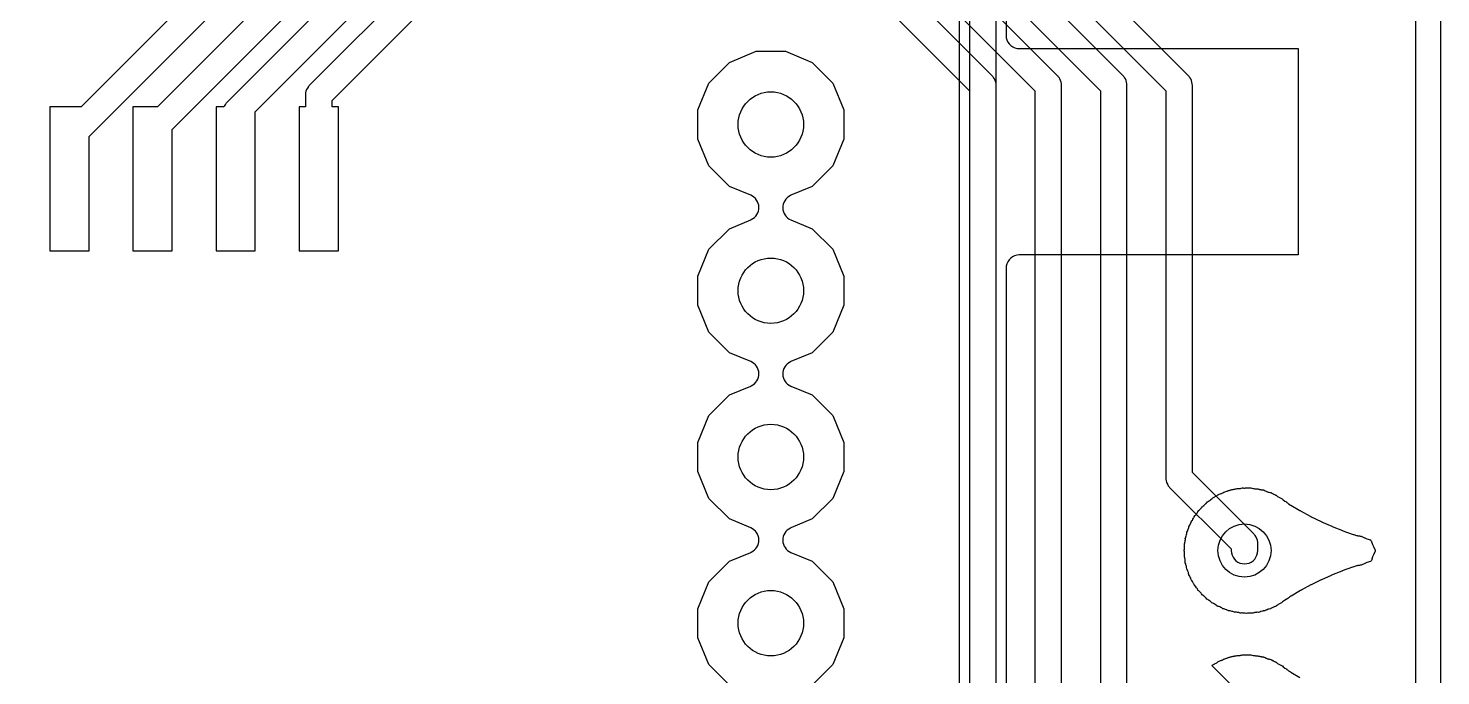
# Model space of a CAD drawing. Header units: millimetres. Extents: x 0 to 45, y 0 to 60.
# Drawn here: x 23.41 to 45, y 36.98 to 46.87 of the extents above; entities that cross this region are included whole.
import ezdxf

# ---------------------------------------------------------------- set-up
doc = ezdxf.new("R2010")
doc.units = ezdxf.units.MM

msp = doc.modelspace()

# ---------------------------------------------------------------- linework, layer by layer
at = {"layer": '16_copper'}
for points in [[(30.693, 52.144), (24.22, 45.67), (23.74, 45.67), (23.74, 43.47), (24.34, 43.47), (24.34, 45.216), (30.921, 51.797)], [(30.856, 51.144), (25.383, 45.67), (25.01, 45.67), (25.01, 43.47), (25.61, 43.47), (25.61, 45.323), (31.084, 50.797)], [(34.916, 49.797), (38.797, 45.916), (38.797, 30)]]:
    msp.add_lwpolyline(points, dxfattribs=at)
for points in [[(34.916, 51.797), (40.797, 45.916), (40.797, 40), (40.798, 39.99), (40.798, 39.98, 0.132342), (40.835, 39.881), (40.841, 39.875, 0.018024), (40.85, 39.863), (40.856, 39.856), (41.797, 38.916), (41.797, 38.89), (41.8, 38.855, 0.366015), (42.002, 38.687), (42.037, 38.69, 0.361416), (42.203, 38.89), (42.203, 39), (42.202, 39.01), (42.202, 39.02, 0.132342), (42.165, 39.119), (42.159, 39.125, 0.018024), (42.15, 39.137), (42.144, 39.144), (41.203, 40.084), (41.203, 46), (41.202, 46.01), (41.202, 46.02, 0.132342), (41.165, 46.119), (41.159, 46.125, 0.018024), (41.15, 46.137), (41.144, 46.144), (35.144, 52.144)], [(34.916, 50.797), (39.797, 45.916), (39.797, 35.81), (39.798, 35.8), (39.798, 35.79, 0.132342), (39.835, 35.691), (39.841, 35.685, 0.018024), (39.85, 35.673), (39.856, 35.666), (41.856, 33.666), (41.884, 33.643, 0.132343), (41.983, 33.608), (42.019, 33.608, 0.635488), (42.144, 33.954), (40.203, 35.894), (40.203, 46), (40.202, 46.01), (40.202, 46.02, 0.132342), (40.165, 46.119), (40.159, 46.125, 0.018024), (40.15, 46.137), (40.144, 46.144), (35.144, 51.144)], [(30.856, 50.144), (26.436, 45.724), (26.43, 45.716), (26.423, 45.709, 0.043886), (26.403, 45.679), (26.4, 45.672), (26.398, 45.67), (26.28, 45.67), (26.28, 43.47), (26.88, 43.47), (26.88, 45.593), (31.084, 49.797)], [(39.203, 30.084), (39.203, 46), (39.202, 46.01), (39.202, 46.02, 0.132342), (39.165, 46.119), (39.159, 46.125, 0.018024), (39.15, 46.137), (39.144, 46.144), (35.144, 50.144)], [(30.856, 49.144), (27.706, 45.994), (27.7, 45.986), (27.693, 45.979, 0.132344), (27.649, 45.882), (27.649, 45.874, 0.018059), (27.648, 45.859), (27.647, 45.85), (27.647, 45.67), (27.55, 45.67), (27.55, 43.47), (28.15, 43.47), (28.15, 45.67), (28.053, 45.67), (28.053, 45.766), (31.084, 48.797)], [(39.434, 23.853), (38.203, 25.084), (38.203, 46), (38.202, 46.01), (38.202, 46.02, 0.132342), (38.165, 46.119), (38.159, 46.125, 0.018024), (38.15, 46.137), (38.144, 46.144), (35.144, 49.144)], [(34.916, 48.797), (37.797, 45.916), (37.797, 25), (37.798, 24.99), (37.798, 24.98, 0.132342), (37.835, 24.881), (37.841, 24.875, 0.018024), (37.85, 24.863), (37.856, 24.856), (39.206, 23.506)]]:
    msp.add_lwpolyline(points, format="xyb", dxfattribs=at)
at = {"layer": '1_copper'}
for points in [[(22.75, 57.36), (24.65, 57.36), (24.65, 57.455), (25.333, 56.772), (25.341, 56.766), (25.348, 56.759, 0.132344), (25.445, 56.715), (25.453, 56.715, 0.018059), (25.467, 56.713), (25.477, 56.713), (33, 56.713), (37.797, 51.916), (37.797, 15.704)], [(38.356, 52.147), (38.356, 46.764), (38.356, 46.763), (38.356, 46.762, 0.366019), (38.527, 46.563), (38.559, 46.56), (42.822, 46.56), (42.822, 43.407), (38.559, 43.407), (38.558, 43.407), (38.557, 43.407, 0.366019), (38.358, 43.236), (38.356, 43.204), (38.356, 15.473)], [(34.127, 36.833), (33.813, 37.147), (33.642, 37.558), (33.642, 38.002), (33.813, 38.413), (34.127, 38.727), (34.452, 38.862), (34.461, 38.867, 0.651694), (34.452, 39.238), (34.127, 39.373), (33.813, 39.687), (33.642, 40.098), (33.642, 40.542), (33.813, 40.953), (34.127, 41.267), (34.452, 41.402), (34.461, 41.407, 0.651694), (34.452, 41.778), (34.127, 41.913), (33.813, 42.227), (33.642, 42.638), (33.642, 43.082), (33.813, 43.493), (34.127, 43.807), (34.452, 43.942), (34.461, 43.947, 0.651694), (34.452, 44.318), (34.127, 44.453), (33.813, 44.767), (33.642, 45.178), (33.642, 45.622), (33.813, 46.033), (34.127, 46.347), (34.538, 46.518), (34.982, 46.518), (35.393, 46.347), (35.707, 46.033), (35.878, 45.622), (35.878, 45.178), (35.707, 44.767), (35.393, 44.453), (35.068, 44.318), (35.059, 44.313, 0.65175), (35.068, 43.942), (35.393, 43.807), (35.707, 43.493), (35.878, 43.082), (35.878, 42.638), (35.707, 42.227), (35.393, 41.913), (35.068, 41.778), (35.059, 41.773, 0.65175), (35.068, 41.402), (35.393, 41.267), (35.707, 40.953), (35.878, 40.542), (35.878, 40.098), (35.707, 39.687), (35.393, 39.373), (35.068, 39.238), (35.059, 39.233, 0.65175), (35.068, 38.862), (35.393, 38.727), (35.707, 38.413), (35.878, 38.002), (35.878, 37.558), (35.707, 37.147), (35.393, 36.833)], [(42.144, 36.494), (41.503, 37.134), (41.505, 37.137), (41.507, 37.138), (41.51, 37.14), (41.516, 37.146), (41.524, 37.151), (41.545, 37.16), (41.549, 37.163), (41.554, 37.164), (41.565, 37.171), (41.577, 37.177), (41.58, 37.18), (41.584, 37.182), (41.594, 37.191), (41.598, 37.193), (41.601, 37.196), (41.602, 37.196), (41.603, 37.197), (41.604, 37.197), (41.614, 37.202), (41.634, 37.208), (41.642, 37.211), (41.651, 37.214), (41.66, 37.218), (41.667, 37.221), (41.673, 37.224), (41.68, 37.228), (41.686, 37.231), (41.689, 37.234), (41.698, 37.235, 0.000759), (41.699, 37.236), (41.715, 37.242), (41.732, 37.248), (41.732, 37.248), (41.732, 37.248), (41.735, 37.249), (41.741, 37.251), (41.747, 37.253), (41.755, 37.256), (41.764, 37.26), (41.774, 37.262), (41.786, 37.264), (41.792, 37.266), (41.798, 37.267), (41.806, 37.271), (41.815, 37.274), (41.826, 37.275), (41.838, 37.276), (41.844, 37.278), (41.849, 37.279), (41.851, 37.28), (41.852, 37.28, 0.019802), (41.871, 37.283), (41.888, 37.286), (41.888, 37.286), (41.888, 37.286), (41.894, 37.288), (41.898, 37.287), (41.905, 37.287), (41.913, 37.288), (41.922, 37.288), (41.932, 37.289), (41.94, 37.29), (41.947, 37.291), (41.954, 37.293), (41.971, 37.297), (41.981, 37.297), (41.992, 37.296), (41.999, 37.296), (42.005, 37.296), (42.014, 37.298), (42.024, 37.299), (42.034, 37.298), (42.045, 37.297), (42.052, 37.297), (42.058, 37.297), (42.067, 37.298), (42.078, 37.298), (42.078, 37.298), (42.079, 37.298), (42.096, 37.297, 0.001522), (42.098, 37.297), (42.099, 37.297), (42.111, 37.293), (42.131, 37.289), (42.137, 37.288), (42.142, 37.286), (42.156, 37.285), (42.166, 37.284), (42.17, 37.284), (42.175, 37.283), (42.203, 37.283), (42.214, 37.279), (42.222, 37.277), (42.23, 37.275), (42.24, 37.273), (42.248, 37.271), (42.254, 37.27), (42.262, 37.269), (42.29, 37.266), (42.298, 37.263), (42.301, 37.262), (42.316, 37.254), (42.33, 37.247, 0.011851), (42.34, 37.242), (42.354, 37.238), (42.364, 37.234), (42.367, 37.234), (42.371, 37.233), (42.388, 37.229), (42.403, 37.226), (42.406, 37.226), (42.41, 37.223, 0.005371), (42.414, 37.22), (42.417, 37.219), (42.436, 37.207), (42.443, 37.204), (42.449, 37.2), (42.459, 37.195), (42.468, 37.191), (42.473, 37.189), (42.478, 37.187), (42.483, 37.185), (42.493, 37.177), (42.506, 37.166, 0.001383), (42.507, 37.166), (42.513, 37.162), (42.534, 37.15), (42.575, 37.131), (42.579, 37.127), (42.59, 37.116, 0.003118), (42.592, 37.114), (42.619, 37.095), (42.64, 37.083, 0.01351), (42.649, 37.075), (42.659, 37.067), (42.667, 37.06), (42.671, 37.058), (42.674, 37.055), (42.705, 37.036), (42.708, 37.034), (42.711, 37.032), (42.848, 36.952)]]:
    msp.add_lwpolyline(points, format="xyb", dxfattribs=at)
for points in [[(44.619, 8), (44.619, 52.972)], [(38.203, 15.62), (38.203, 52)], [(37.644, 15.851), (37.644, 51.769)]]:
    msp.add_lwpolyline(points, dxfattribs=at)
msp.add_lwpolyline([(42.029, 37.929), (42.011, 37.933), (42.003, 37.935, 0.008134), (41.996, 37.936), (41.977, 37.936), (41.967, 37.937), (41.965, 37.937), (41.965, 37.937), (41.964, 37.937), (41.964, 37.937), (41.963, 37.937), (41.961, 37.937), (41.945, 37.934), (41.938, 37.934), (41.933, 37.935), (41.914, 37.942), (41.911, 37.942, 0.000448), (41.911, 37.943), (41.909, 37.943), (41.908, 37.943), (41.903, 37.944), (41.892, 37.945), (41.876, 37.948), (41.876, 37.948), (41.875, 37.948), (41.857, 37.948), (41.846, 37.948), (41.831, 37.954, 0.020013), (41.814, 37.961), (41.782, 37.969), (41.779, 37.969), (41.763, 37.97), (41.755, 37.971), (41.751, 37.973), (41.735, 37.982), (41.732, 37.983), (41.73, 37.984), (41.729, 37.985), (41.727, 37.985), (41.725, 37.987), (41.708, 37.992), (41.699, 37.996), (41.697, 37.996), (41.695, 37.997), (41.686, 37.999), (41.671, 38.001), (41.667, 38.002), (41.667, 38.002), (41.652, 38.013), (41.645, 38.018, 0.008991), (41.638, 38.022), (41.622, 38.029), (41.613, 38.033), (41.611, 38.034), (41.608, 38.035), (41.599, 38.038), (41.584, 38.042), (41.582, 38.043), (41.581, 38.044), (41.568, 38.055), (41.56, 38.061, 0.008557), (41.554, 38.065), (41.539, 38.074), (41.53, 38.08), (41.528, 38.08), (41.526, 38.082), (41.517, 38.086), (41.503, 38.091), (41.5, 38.092), (41.499, 38.093), (41.487, 38.106), (41.48, 38.112, 0.008633), (41.474, 38.118), (41.46, 38.128), (41.452, 38.134), (41.45, 38.135), (41.448, 38.136), (41.44, 38.141), (41.426, 38.148), (41.423, 38.149), (41.423, 38.15), (41.412, 38.164), (41.406, 38.171, 0.008924), (41.4, 38.177), (41.387, 38.189), (41.38, 38.196), (41.378, 38.197), (41.376, 38.198), (41.369, 38.204), (41.355, 38.212), (41.354, 38.213), (41.353, 38.215), (41.343, 38.23), (41.338, 38.237, 0.008713), (41.333, 38.243), (41.321, 38.256), (41.315, 38.264), (41.313, 38.265), (41.312, 38.266), (41.312, 38.266), (41.312, 38.266), (41.311, 38.267), (41.309, 38.269), (41.297, 38.278), (41.292, 38.282), (41.289, 38.287), (41.281, 38.304), (41.279, 38.308, 0.000647), (41.278, 38.308), (41.277, 38.309), (41.277, 38.31), (41.275, 38.312), (41.269, 38.322), (41.258, 38.336), (41.258, 38.337), (41.257, 38.337), (41.245, 38.349), (41.236, 38.357), (41.23, 38.373, 0.019811), (41.223, 38.389), (41.206, 38.417), (41.204, 38.42), (41.193, 38.432), (41.188, 38.438), (41.187, 38.442), (41.182, 38.461), (41.181, 38.463), (41.18, 38.465), (41.18, 38.467), (41.179, 38.468), (41.179, 38.47), (41.171, 38.486), (41.167, 38.496), (41.165, 38.497), (41.164, 38.499), (41.16, 38.506), (41.151, 38.519), (41.149, 38.522), (41.149, 38.523), (41.146, 38.541), (41.144, 38.549, 0.008739), (41.142, 38.557), (41.135, 38.573), (41.132, 38.583), (41.131, 38.585), (41.13, 38.587), (41.126, 38.596), (41.118, 38.609), (41.117, 38.611), (41.117, 38.613), (41.116, 38.63), (41.114, 38.64, 0.008623), (41.113, 38.647), (41.109, 38.664), (41.106, 38.674), (41.105, 38.676), (41.105, 38.679), (41.102, 38.687), (41.095, 38.702), (41.094, 38.704), (41.094, 38.705), (41.095, 38.723), (41.094, 38.732, 0.00875), (41.094, 38.74), (41.091, 38.757), (41.09, 38.768, 0.004516), (41.089, 38.772), (41.087, 38.781), (41.081, 38.795), (41.081, 38.798), (41.081, 38.8), (41.083, 38.818), (41.084, 38.826, 0.008168), (41.084, 38.834), (41.083, 38.852), (41.082, 38.862), (41.082, 38.864), (41.082, 38.865), (41.082, 38.865), (41.082, 38.865), (41.082, 38.866), (41.081, 38.869), (41.078, 38.885), (41.076, 38.891), (41.077, 38.896), (41.081, 38.914), (41.082, 38.92), (41.082, 38.921), (41.082, 38.921), (41.082, 38.921), (41.083, 38.923), (41.083, 38.926), (41.084, 38.945), (41.084, 38.955, 0.00339), (41.084, 38.959), (41.084, 38.964), (41.082, 38.98), (41.081, 38.987), (41.083, 38.991), (41.089, 39.009), (41.09, 39.012), (41.09, 39.014, 0.002893), (41.09, 39.017), (41.091, 39.02), (41.094, 39.037), (41.095, 39.047), (41.095, 39.049), (41.096, 39.052), (41.096, 39.059), (41.095, 39.075), (41.095, 39.079), (41.096, 39.08), (41.103, 39.096), (41.106, 39.104, 0.008754), (41.109, 39.111), (41.113, 39.128), (41.115, 39.138), (41.115, 39.14), (41.116, 39.143), (41.117, 39.147), (41.118, 39.162), (41.118, 39.168), (41.12, 39.172), (41.129, 39.188), (41.132, 39.194, 0.007846), (41.135, 39.2), (41.141, 39.218), (41.144, 39.227, 0.003666), (41.145, 39.231), (41.147, 39.236), (41.149, 39.252), (41.15, 39.258), (41.153, 39.262), (41.164, 39.278), (41.166, 39.28), (41.167, 39.282), (41.168, 39.283), (41.168, 39.285), (41.17, 39.287), (41.177, 39.303), (41.182, 39.312), (41.182, 39.314), (41.183, 39.316), (41.186, 39.324), (41.19, 39.339), (41.191, 39.342), (41.191, 39.343), (41.204, 39.357), (41.209, 39.364, 0.008445), (41.213, 39.37), (41.222, 39.385), (41.227, 39.394), (41.228, 39.396), (41.229, 39.398), (41.233, 39.406), (41.239, 39.421), (41.24, 39.424), (41.241, 39.425), (41.254, 39.437), (41.26, 39.444, 0.008529), (41.265, 39.45), (41.276, 39.464), (41.282, 39.472), (41.283, 39.474), (41.284, 39.476), (41.289, 39.484), (41.296, 39.498), (41.297, 39.501), (41.298, 39.501), (41.312, 39.512), (41.319, 39.518, 0.008884), (41.325, 39.524), (41.336, 39.537), (41.343, 39.544), (41.345, 39.546), (41.346, 39.548), (41.352, 39.555), (41.36, 39.568), (41.361, 39.57), (41.362, 39.571), (41.378, 39.581), (41.385, 39.586, 0.008673), (41.391, 39.59), (41.404, 39.602), (41.411, 39.609), (41.413, 39.611), (41.414, 39.613), (41.418, 39.616), (41.427, 39.628), (41.431, 39.633), (41.434, 39.635), (41.45, 39.643), (41.456, 39.646, 0.008824), (41.463, 39.65), (41.477, 39.661), (41.485, 39.667, 0.00464), (41.489, 39.67), (41.493, 39.674), (41.505, 39.687), (41.507, 39.688), (41.51, 39.69), (41.516, 39.696), (41.524, 39.701), (41.545, 39.71), (41.549, 39.713), (41.554, 39.714), (41.565, 39.721), (41.577, 39.727), (41.58, 39.73), (41.584, 39.732), (41.594, 39.741), (41.598, 39.743), (41.601, 39.746), (41.602, 39.746), (41.603, 39.747), (41.604, 39.747), (41.614, 39.752), (41.634, 39.758), (41.642, 39.761), (41.651, 39.764), (41.66, 39.768), (41.667, 39.771), (41.673, 39.774), (41.68, 39.778), (41.686, 39.782), (41.689, 39.784), (41.698, 39.785, 0.000759), (41.699, 39.786), (41.715, 39.792), (41.732, 39.798), (41.732, 39.798), (41.732, 39.798), (41.735, 39.799), (41.741, 39.801), (41.747, 39.803), (41.755, 39.806), (41.764, 39.81), (41.774, 39.812), (41.786, 39.814), (41.792, 39.816), (41.798, 39.817), (41.806, 39.821), (41.815, 39.824), (41.826, 39.825), (41.838, 39.826), (41.844, 39.828), (41.849, 39.829), (41.851, 39.83), (41.852, 39.83, 0.019802), (41.871, 39.833), (41.888, 39.836), (41.888, 39.836), (41.888, 39.836), (41.894, 39.838), (41.898, 39.837), (41.905, 39.837), (41.913, 39.838), (41.922, 39.838), (41.932, 39.839), (41.94, 39.84), (41.947, 39.841), (41.954, 39.843), (41.971, 39.847), (41.981, 39.847), (41.992, 39.846), (41.999, 39.846), (42.005, 39.846), (42.014, 39.848), (42.024, 39.849), (42.034, 39.848), (42.045, 39.847), (42.052, 39.847), (42.058, 39.847), (42.067, 39.848), (42.078, 39.848), (42.078, 39.848), (42.079, 39.848), (42.096, 39.847, 0.001522), (42.098, 39.847), (42.099, 39.847), (42.111, 39.843), (42.131, 39.839), (42.137, 39.838), (42.142, 39.836), (42.156, 39.835), (42.166, 39.834), (42.17, 39.834), (42.175, 39.833), (42.203, 39.833), (42.214, 39.829), (42.222, 39.827), (42.23, 39.825), (42.24, 39.823), (42.248, 39.821), (42.254, 39.82), (42.262, 39.819), (42.29, 39.816), (42.298, 39.813), (42.298, 39.813), (42.299, 39.813), (42.301, 39.812), (42.316, 39.804), (42.33, 39.797, 0.011775), (42.34, 39.792), (42.354, 39.788), (42.364, 39.784), (42.367, 39.784), (42.371, 39.783), (42.388, 39.779), (42.403, 39.776), (42.406, 39.776), (42.41, 39.773, 0.005371), (42.414, 39.77), (42.417, 39.769), (42.436, 39.757), (42.443, 39.754), (42.449, 39.75), (42.459, 39.745), (42.468, 39.741), (42.473, 39.739), (42.478, 39.737), (42.483, 39.735), (42.493, 39.727), (42.506, 39.716, 0.001383), (42.507, 39.716), (42.513, 39.712), (42.534, 39.7), (42.575, 39.681), (42.579, 39.677), (42.59, 39.666, 0.003099), (42.592, 39.664), (42.619, 39.645), (42.619, 39.645, 0.000044), (42.619, 39.645), (42.64, 39.633, 0.013556), (42.649, 39.625), (42.659, 39.617), (42.667, 39.61), (42.671, 39.608), (42.674, 39.605), (42.705, 39.586), (42.708, 39.584), (42.711, 39.582), (42.848, 39.502), (42.851, 39.5), (42.854, 39.498), (43.004, 39.417), (43.008, 39.416), (43.011, 39.413), (43.171, 39.335), (43.175, 39.333), (43.178, 39.331), (43.334, 39.262), (43.337, 39.261), (43.341, 39.259), (43.496, 39.197), (43.499, 39.196), (43.503, 39.194), (43.663, 39.137), (43.667, 39.136), (43.67, 39.134), (43.712, 39.121), (43.723, 39.118), (43.734, 39.115, 0.026868), (43.758, 39.113), (43.769, 39.111), (43.776, 39.112), (43.782, 39.111), (43.783, 39.112), (43.837, 39.084, 0.001054), (43.838, 39.083), (43.868, 39.071), (43.926, 39.053), (43.928, 39.05, 0.010376), (43.938, 39.041), (43.938, 39.04), (43.957, 38.982, 0.001055), (43.957, 38.982), (43.97, 38.952), (43.998, 38.897), (43.998, 38.894, 0.010376), (43.998, 38.881), (43.998, 38.88), (43.97, 38.826, 0.001054), (43.97, 38.825), (43.957, 38.795), (43.939, 38.737), (43.936, 38.735, 0.010376), (43.927, 38.725), (43.927, 38.725), (43.869, 38.706, 0.001055), (43.868, 38.706), (43.838, 38.693), (43.784, 38.665), (43.78, 38.666), (43.774, 38.665), (43.767, 38.665, 0.024664), (43.745, 38.663), (43.738, 38.662), (43.732, 38.661), (43.724, 38.658), (43.713, 38.656), (43.658, 38.638), (43.655, 38.636), (43.651, 38.635), (43.494, 38.579), (43.491, 38.577), (43.487, 38.576), (43.332, 38.513), (43.329, 38.512), (43.326, 38.51), (43.177, 38.444), (43.174, 38.442), (43.17, 38.441), (43.021, 38.367), (43.018, 38.366), (43.014, 38.364), (42.864, 38.283), (42.861, 38.281), (42.857, 38.28), (42.713, 38.195), (42.71, 38.193), (42.707, 38.191), (42.692, 38.182), (42.687, 38.178), (42.681, 38.174, 0.021914), (42.664, 38.16), (42.662, 38.158), (42.612, 38.129), (42.612, 38.129), (42.612, 38.128), (42.598, 38.118), (42.583, 38.108), (42.583, 38.108), (42.583, 38.108), (42.571, 38.095), (42.566, 38.09), (42.534, 38.075), (42.534, 38.075), (42.534, 38.075), (42.516, 38.065), (42.503, 38.057), (42.503, 38.057), (42.503, 38.057), (42.488, 38.045), (42.484, 38.041, 0.025135), (42.464, 38.034), (42.456, 38.03), (42.455, 38.029), (42.452, 38.028), (42.449, 38.027), (42.447, 38.026), (42.443, 38.025), (42.431, 38.019), (42.422, 38.016, 0.008315), (42.416, 38.012), (42.415, 38.012), (42.414, 38.011), (42.414, 38.011), (42.403, 38.003), (42.398, 38), (42.396, 37.999), (42.379, 37.997), (42.37, 37.995, 0.007304), (42.363, 37.993), (42.346, 37.986), (42.337, 37.983, 0.004064), (42.333, 37.981), (42.33, 37.98), (42.316, 37.972), (42.31, 37.969), (42.306, 37.968), (42.287, 37.967), (42.281, 37.966), (42.28, 37.966), (42.28, 37.966), (42.28, 37.966), (42.278, 37.966), (42.275, 37.965), (42.256, 37.96), (42.247, 37.958), (42.245, 37.958), (42.243, 37.957), (42.238, 37.955), (42.223, 37.949), (42.217, 37.946), (42.213, 37.946), (42.194, 37.947), (42.191, 37.947), (42.188, 37.946, 0.002922), (42.186, 37.946), (42.183, 37.946), (42.165, 37.943), (42.155, 37.942), (42.153, 37.941), (42.151, 37.941), (42.143, 37.939), (42.128, 37.934), (42.125, 37.933), (42.124, 37.933), (42.106, 37.935), (42.097, 37.936, 0.008832), (42.089, 37.936), (42.072, 37.935), (42.062, 37.935), (42.06, 37.934), (42.057, 37.934), (42.048, 37.933), (42.033, 37.929), (42.031, 37.929)], format="xyb", close=True, dxfattribs=at)
at = {"layer": 'drills_PTH'}
for centre, radius in [((34.76, 45.4), 0.5), ((34.76, 42.86), 0.5), ((34.76, 40.32), 0.5), ((42, 38.89), 0.406), ((34.76, 37.78), 0.5)]:
    msp.add_circle(centre, radius, dxfattribs=at)
at = {"layer": 'outline'}
msp.add_lwpolyline([(45, 8), (45, 53), (44.928, 53.652), (44.799, 54.295), (44.615, 54.924), (44.377, 55.535), (44.086, 56.123), (43.745, 56.683), (43.357, 57.211), (42.924, 57.704), (42.45, 58.157), (41.938, 58.567), (41.392, 58.93), (40.817, 59.245), (40.216, 59.509), (39.595, 59.719), (38.958, 59.874), (38.31, 59.973), (37.656, 60.015), (37, 60), (8, 60)], dxfattribs=at)

doc.saveas('drawing.dxf')
